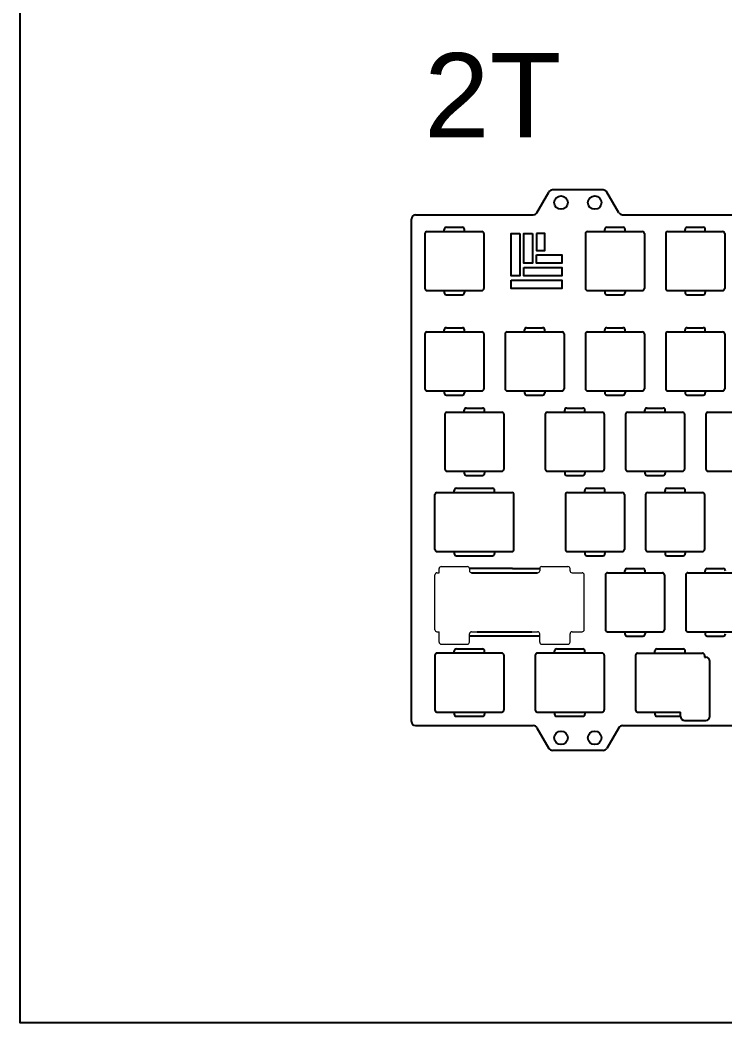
# Model space of a CAD drawing. Header units: millimetres. Extents: x 2604 to 3137, y 1244 to 1720.
# Drawn here: x 2603.6 to 2770.9, y 1244.1 to 1482 of the extents above; entities that cross this region are included whole.
import ezdxf

# ---------------------------------------------------------------- set-up
doc = ezdxf.new("R2010")
doc.units = ezdxf.units.MM
doc.layers.add('HOLE', color=10, linetype='Continuous')
doc.layers.add('Layer 1', color=7, linetype='Continuous')
doc.styles.get("Standard").update_dxf_attribs({"font": 'arial.ttf'})

msp = doc.modelspace()

# ---------------------------------------------------------------- linework, layer by layer
for p, q in [((2726.26, 1436.3), (2729.09, 1441.2)), ((2741.98, 1441.7), (2729.95, 1441.7)), ((2745.68, 1436.3), (2742.85, 1441.2)), ((2697.47, 1435.8), (2725.39, 1435.8)), ((2746.55, 1435.8), (2785.39, 1435.8)), ((2696.47, 1315.6), (2696.47, 1434.8)), ((2704.76, 1432.83), (2708.56, 1432.83)), ((2742.86, 1432.83), (2746.66, 1432.83)), ((2761.91, 1432.83), (2765.71, 1432.83)), ((2699.66, 1431.33), (2699.66, 1418.33)), ((2700.16, 1431.83), (2713.16, 1431.83)), ((2704.26, 1431.83), (2704.26, 1432.33)), ((2709.06, 1431.83), (2709.06, 1432.33)), ((2713.66, 1431.33), (2713.66, 1418.33)), ((2737.76, 1431.33), (2737.76, 1418.33)), ((2738.26, 1431.83), (2751.26, 1431.83)), ((2742.36, 1431.83), (2742.36, 1432.33)), ((2747.16, 1431.83), (2747.16, 1432.33)), ((2751.76, 1431.33), (2751.76, 1418.33)), ((2756.81, 1431.33), (2756.81, 1418.33)), ((2757.31, 1431.83), (2770.31, 1431.83)), ((2761.41, 1431.83), (2761.41, 1432.33)), ((2766.21, 1431.83), (2766.21, 1432.33)), ((2770.81, 1431.33), (2770.81, 1418.33)), ((2700.16, 1417.83), (2713.16, 1417.83)), ((2704.26, 1417.83), (2704.26, 1417.33)), ((2704.76, 1416.83), (2708.56, 1416.83)), ((2709.06, 1417.83), (2709.06, 1417.33)), ((2738.26, 1417.83), (2751.26, 1417.83)), ((2742.36, 1417.83), (2742.36, 1417.33)), ((2742.86, 1416.83), (2746.66, 1416.83)), ((2747.16, 1417.83), (2747.16, 1417.33)), ((2757.31, 1417.83), (2770.31, 1417.83)), ((2761.41, 1417.83), (2761.41, 1417.33)), ((2761.91, 1416.83), (2765.71, 1416.83)), ((2766.21, 1417.83), (2766.21, 1417.33)), ((2704.76, 1409.02), (2708.56, 1409.02)), ((2723.81, 1409.02), (2727.61, 1409.02)), ((2742.86, 1409.02), (2746.66, 1409.02)), ((2761.91, 1409.02), (2765.71, 1409.02)), ((2699.66, 1407.52), (2699.66, 1394.52)), ((2700.16, 1408.02), (2713.16, 1408.02)), ((2704.26, 1408.02), (2704.26, 1408.52)), ((2704.26, 1408.02), (2704.26, 1408.52)), ((2709.06, 1408.02), (2709.06, 1408.52)), ((2709.06, 1408.02), (2709.06, 1408.52)), ((2713.66, 1407.52), (2713.66, 1394.52)), ((2718.71, 1407.52), (2718.71, 1394.52)), ((2719.21, 1408.02), (2732.21, 1408.02)), ((2723.31, 1408.02), (2723.31, 1408.52)), ((2728.11, 1408.02), (2728.11, 1408.52)), ((2732.71, 1407.52), (2732.71, 1394.52)), ((2737.76, 1407.52), (2737.76, 1394.52)), ((2738.26, 1408.02), (2751.26, 1408.02)), ((2742.36, 1408.02), (2742.36, 1408.52)), ((2747.16, 1408.02), (2747.16, 1408.52)), ((2751.76, 1407.52), (2751.76, 1394.52)), ((2756.81, 1407.52), (2756.81, 1394.52)), ((2757.31, 1408.02), (2770.31, 1408.02)), ((2761.41, 1408.02), (2761.41, 1408.52)), ((2766.21, 1408.02), (2766.21, 1408.52)), ((2770.81, 1407.52), (2770.81, 1394.52)), ((2700.16, 1394.02), (2713.16, 1394.02)), ((2704.26, 1394.02), (2704.26, 1393.52)), ((2704.26, 1394.02), (2704.26, 1393.52)), ((2704.76, 1393.02), (2708.56, 1393.02)), ((2709.06, 1394.02), (2709.06, 1393.52)), ((2709.06, 1394.02), (2709.06, 1393.52)), ((2719.21, 1394.02), (2732.21, 1394.02)), ((2723.31, 1394.02), (2723.31, 1393.52)), ((2723.81, 1393.02), (2727.61, 1393.02)), ((2728.11, 1394.02), (2728.11, 1393.52)), ((2738.26, 1394.02), (2751.26, 1394.02)), ((2742.36, 1394.02), (2742.36, 1393.52)), ((2742.86, 1393.02), (2746.66, 1393.02)), ((2747.16, 1394.02), (2747.16, 1393.52)), ((2757.31, 1394.02), (2770.31, 1394.02)), ((2761.41, 1394.02), (2761.41, 1393.52)), ((2761.91, 1393.02), (2765.71, 1393.02)), ((2766.21, 1394.02), (2766.21, 1393.52)), ((2709.52, 1389.96), (2713.32, 1389.96)), ((2733.34, 1389.96), (2737.14, 1389.96)), ((2752.39, 1389.96), (2756.19, 1389.96)), ((2704.42, 1388.46), (2704.42, 1375.46)), ((2704.92, 1388.96), (2717.92, 1388.96)), ((2709.02, 1388.96), (2709.02, 1389.46)), ((2713.82, 1388.96), (2713.82, 1389.46)), ((2718.42, 1388.46), (2718.42, 1375.46)), ((2728.24, 1388.46), (2728.24, 1375.46)), ((2728.74, 1388.96), (2741.74, 1388.96)), ((2732.84, 1388.96), (2732.84, 1389.46)), ((2737.64, 1388.96), (2737.64, 1389.46)), ((2742.24, 1388.46), (2742.24, 1375.46)), ((2747.29, 1388.46), (2747.29, 1375.46)), ((2747.79, 1388.96), (2760.79, 1388.96)), ((2751.89, 1388.96), (2751.89, 1389.46)), ((2756.69, 1388.96), (2756.69, 1389.46)), ((2761.29, 1388.46), (2761.29, 1375.46)), ((2766.34, 1388.46), (2766.34, 1375.46)), ((2766.84, 1388.96), (2779.84, 1388.96)), ((2704.92, 1374.96), (2717.92, 1374.96)), ((2709.02, 1374.96), (2709.02, 1374.46)), ((2709.52, 1373.96), (2713.32, 1373.96)), ((2713.82, 1374.96), (2713.82, 1374.46)), ((2728.74, 1374.96), (2741.74, 1374.96)), ((2732.84, 1374.96), (2732.84, 1374.46)), ((2733.34, 1373.96), (2737.14, 1373.96)), ((2737.64, 1374.96), (2737.64, 1374.46)), ((2747.79, 1374.96), (2760.79, 1374.96)), ((2751.89, 1374.96), (2751.89, 1374.46)), ((2752.39, 1373.96), (2756.19, 1373.96)), ((2756.69, 1374.96), (2756.69, 1374.46)), ((2766.84, 1374.96), (2779.84, 1374.96)), ((2707.14, 1370.91), (2715.71, 1370.91)), ((2738.1, 1370.91), (2741.9, 1370.91)), ((2757.15, 1370.91), (2760.95, 1370.91)), ((2702.04, 1356.41), (2702.04, 1369.41)), ((2702.54, 1369.91), (2720.31, 1369.91)), ((2706.64, 1369.91), (2706.64, 1370.41)), ((2716.21, 1369.91), (2716.21, 1370.41)), ((2720.81, 1356.41), (2720.81, 1369.41)), ((2733, 1369.41), (2733, 1356.41)), ((2733.5, 1369.91), (2746.5, 1369.91)), ((2737.6, 1369.91), (2737.6, 1370.41)), ((2742.4, 1369.91), (2742.4, 1370.41)), ((2747, 1369.41), (2747, 1356.41)), ((2752.05, 1369.41), (2752.05, 1356.41)), ((2752.55, 1369.91), (2765.55, 1369.91)), ((2756.65, 1369.91), (2756.65, 1370.41)), ((2761.45, 1369.91), (2761.45, 1370.41)), ((2766.05, 1369.41), (2766.05, 1356.41)), ((2702.54, 1355.91), (2720.31, 1355.91)), ((2706.64, 1355.91), (2706.64, 1355.41)), ((2707.14, 1354.91), (2715.71, 1354.91)), ((2716.21, 1355.91), (2716.21, 1355.41)), ((2733.5, 1355.91), (2746.5, 1355.91)), ((2737.6, 1355.91), (2737.6, 1355.41)), ((2738.1, 1354.91), (2741.9, 1354.91)), ((2742.4, 1355.91), (2742.4, 1355.41)), ((2752.55, 1355.91), (2765.55, 1355.91)), ((2756.65, 1355.91), (2756.65, 1355.41)), ((2757.15, 1354.91), (2760.95, 1354.91)), ((2761.45, 1355.91), (2761.45, 1355.41)), ((2720.47, 1351.86), (2710.23, 1351.86)), ((2720.47, 1351.86), (2726.91, 1351.85)), ((2747.62, 1351.86), (2751.42, 1351.86)), ((2766.67, 1351.86), (2770.47, 1351.86)), ((2710.73, 1350.86), (2726.41, 1350.86)), ((2742.52, 1350.36), (2742.52, 1337.36)), ((2743.02, 1350.86), (2756.02, 1350.86)), ((2747.12, 1350.86), (2747.12, 1351.36)), ((2751.92, 1350.86), (2751.92, 1351.36)), ((2756.52, 1350.36), (2756.52, 1337.36)), ((2761.57, 1350.36), (2761.57, 1337.36)), ((2762.07, 1350.86), (2775.07, 1350.86)), ((2766.17, 1350.86), (2766.17, 1351.36)), ((2726.91, 1335.86), (2710.23, 1335.86)), ((2712.07, 1336.86), (2725.07, 1336.86)), ((2743.02, 1336.86), (2756.02, 1336.86)), ((2747.12, 1336.86), (2747.12, 1336.36)), ((2747.62, 1335.86), (2751.42, 1335.86)), ((2751.92, 1336.86), (2751.92, 1336.36)), ((2762.07, 1336.86), (2775.07, 1336.86)), ((2766.17, 1336.86), (2766.17, 1336.36)), ((2766.67, 1335.86), (2770.47, 1335.86)), ((2707.14, 1332.81), (2713.32, 1332.81)), ((2730.95, 1332.81), (2737.13, 1332.81)), ((2754.76, 1332.81), (2760.94, 1332.81)), ((2702.04, 1331.31), (2702.04, 1318.31)), ((2717.92, 1331.81), (2702.54, 1331.81)), ((2706.64, 1331.81), (2706.64, 1332.31)), ((2713.82, 1331.81), (2713.82, 1332.31)), ((2718.42, 1331.31), (2718.42, 1318.31)), ((2725.85, 1331.31), (2725.85, 1318.31)), ((2741.73, 1331.81), (2726.35, 1331.81)), ((2730.45, 1331.81), (2730.45, 1332.31)), ((2737.63, 1331.81), (2737.63, 1332.31)), ((2742.23, 1331.31), (2742.23, 1318.31)), ((2749.66, 1331.31), (2749.66, 1318.31)), ((2750.16, 1331.81), (2765.54, 1331.81)), ((2754.26, 1331.81), (2754.26, 1332.31)), ((2761.44, 1331.81), (2761.44, 1332.31)), ((2766.04, 1331.31), (2766.04, 1330.81)), ((2766.04, 1330.81), (2766.31, 1330.81)), ((2767.31, 1316.81), (2767.31, 1329.81)), ((2702.54, 1317.81), (2717.92, 1317.81)), ((2706.64, 1317.81), (2706.64, 1317.31)), ((2707.14, 1316.81), (2713.32, 1316.81)), ((2713.82, 1317.81), (2713.82, 1317.31)), ((2726.35, 1317.81), (2741.73, 1317.81)), ((2730.45, 1317.81), (2730.45, 1317.31)), ((2730.95, 1316.81), (2737.13, 1316.81)), ((2737.63, 1317.81), (2737.63, 1317.31)), ((2750.16, 1317.81), (2760.31, 1317.81)), ((2754.26, 1317.81), (2754.26, 1317.31)), ((2754.76, 1316.81), (2760.31, 1316.81)), ((2760.31, 1316.81), (2760.31, 1317.81)), ((2697.47, 1314.6), (2725.39, 1314.6)), ((2726.26, 1314.1), (2729.09, 1309.2)), ((2745.68, 1314.1), (2742.85, 1309.2)), ((2746.55, 1314.6), (2785.39, 1314.6)), ((2761.31, 1315.81), (2766.31, 1315.81)), ((2741.98, 1308.7), (2729.95, 1308.7))]:
    msp.add_line(p, q)
at = {"color": 7, "linetype": 'Continuous', "lineweight": 15}
for p, q in [((2699.66, 1418.33), (2699.66, 1431.33)), ((2700.16, 1431.83), (2713.16, 1431.83)), ((2737.76, 1418.33), (2737.76, 1431.33)), ((2738.26, 1431.83), (2751.26, 1431.83)), ((2751.76, 1418.33), (2751.76, 1431.33)), ((2756.81, 1418.33), (2756.81, 1431.33)), ((2757.31, 1431.83), (2770.31, 1431.83)), ((2770.81, 1418.33), (2770.81, 1431.33)), ((2700.16, 1417.83), (2713.16, 1417.83)), ((2738.26, 1417.83), (2751.26, 1417.83)), ((2757.31, 1417.83), (2770.31, 1417.83)), ((2699.66, 1394.52), (2699.66, 1407.52)), ((2699.66, 1394.51), (2699.66, 1407.51)), ((2713.16, 1408.02), (2700.16, 1408.02)), ((2700.16, 1408.01), (2713.16, 1408.01)), ((2713.66, 1394.52), (2713.66, 1407.52)), ((2713.66, 1394.51), (2713.66, 1407.51)), ((2718.71, 1394.51), (2718.71, 1407.51)), ((2719.21, 1408.01), (2732.21, 1408.01)), ((2732.71, 1394.51), (2732.71, 1407.51)), ((2737.76, 1394.51), (2737.76, 1407.51)), ((2738.26, 1408.01), (2751.26, 1408.01)), ((2751.76, 1394.51), (2751.76, 1407.51)), ((2756.81, 1394.51), (2756.81, 1407.51)), ((2757.31, 1408.01), (2770.31, 1408.01)), ((2770.81, 1394.51), (2770.81, 1407.51)), ((2713.16, 1394.02), (2700.16, 1394.02)), ((2700.16, 1394.01), (2713.16, 1394.01)), ((2719.21, 1394.01), (2732.21, 1394.01)), ((2738.26, 1394.01), (2751.26, 1394.01)), ((2757.31, 1394.01), (2770.31, 1394.01)), ((2704.42, 1375.46), (2704.42, 1388.46)), ((2704.92, 1388.96), (2717.92, 1388.96)), ((2718.42, 1375.46), (2718.42, 1388.46)), ((2728.24, 1375.46), (2728.24, 1388.46)), ((2728.74, 1388.96), (2741.74, 1388.96)), ((2742.24, 1375.46), (2742.24, 1388.46)), ((2747.29, 1375.46), (2747.29, 1388.46)), ((2747.79, 1388.96), (2760.79, 1388.96)), ((2761.29, 1375.46), (2761.29, 1388.46)), ((2766.34, 1375.46), (2766.34, 1388.46)), ((2766.84, 1388.96), (2779.84, 1388.96)), ((2704.92, 1374.96), (2717.92, 1374.96)), ((2728.74, 1374.96), (2741.74, 1374.96)), ((2747.79, 1374.96), (2760.79, 1374.96)), ((2766.84, 1374.96), (2779.84, 1374.96)), ((2702.04, 1356.41), (2702.04, 1369.41)), ((2702.54, 1369.91), (2720.31, 1369.91)), ((2720.81, 1356.41), (2720.81, 1369.41)), ((2733, 1356.41), (2733, 1369.41)), ((2733.5, 1369.91), (2746.5, 1369.91)), ((2747, 1356.41), (2747, 1369.41)), ((2752.05, 1356.41), (2752.05, 1369.41)), ((2752.55, 1369.91), (2765.55, 1369.91)), ((2766.05, 1356.41), (2766.05, 1369.41)), ((2702.54, 1355.91), (2720.31, 1355.91)), ((2733.5, 1355.91), (2746.5, 1355.91)), ((2752.55, 1355.91), (2765.55, 1355.91)), ((2703.03, 1350.86), (2703.03, 1351.85)), ((2703.53, 1352.35), (2709.73, 1352.35)), ((2710.23, 1351.85), (2710.23, 1351.36)), ((2726.91, 1351.85), (2726.91, 1351.36)), ((2727.41, 1352.35), (2733.61, 1352.35)), ((2734.11, 1351.36), (2734.11, 1351.85)), ((2702.04, 1337.36), (2702.04, 1350.36)), ((2702.54, 1350.86), (2703.03, 1350.86)), ((2734.61, 1350.86), (2736.98, 1350.86)), ((2737.47, 1337.36), (2737.47, 1350.36)), ((2742.52, 1337.36), (2742.52, 1350.36)), ((2743.02, 1350.86), (2756.02, 1350.86)), ((2756.52, 1337.36), (2756.52, 1350.36)), ((2761.57, 1337.36), (2761.57, 1350.36)), ((2762.07, 1350.86), (2775.07, 1350.86)), ((2702.54, 1336.86), (2703.03, 1336.86)), ((2703.03, 1334.41), (2703.03, 1336.86)), ((2710.23, 1334.41), (2710.23, 1336.36)), ((2710.73, 1336.86), (2726.41, 1336.86)), ((2726.91, 1334.41), (2726.91, 1336.36)), ((2734.11, 1334.41), (2734.11, 1336.36)), ((2734.61, 1336.86), (2736.98, 1336.86)), ((2743.02, 1336.86), (2756.02, 1336.86)), ((2762.07, 1336.86), (2775.07, 1336.86)), ((2703.53, 1333.91), (2709.73, 1333.91)), ((2727.41, 1333.91), (2733.61, 1333.91)), ((2702.04, 1318.31), (2702.04, 1331.31)), ((2702.54, 1331.81), (2717.92, 1331.81)), ((2718.42, 1318.31), (2718.42, 1331.31)), ((2725.86, 1318.31), (2725.86, 1331.31)), ((2726.36, 1331.81), (2741.74, 1331.81)), ((2742.24, 1318.31), (2742.24, 1331.31)), ((2749.66, 1318.81), (2749.66, 1330.81)), ((2749.67, 1318.31), (2749.67, 1331.31)), ((2702.54, 1317.81), (2717.92, 1317.81)), ((2726.36, 1317.81), (2741.74, 1317.81))]:
    msp.add_line(p, q, dxfattribs=at)
msp.add_lwpolyline([(2603.59, 1719.96), (3136.55, 1719.96), (3136.55, 1244.05), (2603.59, 1244.05)], close=True)
for centre in [(2731.97, 1438.7), (2739.97, 1438.7), (2731.97, 1311.7), (2739.97, 1311.7)]:
    msp.add_circle(centre, 1.6)
for centre, radius, start, end in [((2729.95, 1440.7), 1, 90, 150), ((2741.98, 1440.7), 1, 30, 90), ((2697.47, 1434.8), 1, 90, 180), ((2725.39, 1436.8), 1, 270, 330), ((2746.55, 1436.8), 1, 210, 270), ((2704.76, 1432.33), 0.5, 90, 180), ((2708.56, 1432.33), 0.5, 0, 90), ((2742.86, 1432.33), 0.5, 90, 180), ((2746.66, 1432.33), 0.5, 0, 90), ((2761.91, 1432.33), 0.5, 90, 180), ((2765.71, 1432.33), 0.5, 0, 90), ((2700.16, 1431.33), 0.5, 90, 180), ((2713.16, 1431.33), 0.5, 0, 90), ((2738.26, 1431.33), 0.5, 90, 180), ((2751.26, 1431.33), 0.5, 0, 90), ((2757.31, 1431.33), 0.5, 90, 180), ((2770.31, 1431.33), 0.5, 0, 90), ((2700.16, 1418.33), 0.5, 180, 270), ((2713.16, 1418.33), 0.5, 270, 0), ((2738.26, 1418.33), 0.5, 180, 270), ((2751.26, 1418.33), 0.5, 270, 0), ((2757.31, 1418.33), 0.5, 180, 270), ((2770.31, 1418.33), 0.5, 270, 0), ((2704.76, 1417.33), 0.5, 180, 270), ((2708.56, 1417.33), 0.5, 270, 0), ((2742.86, 1417.33), 0.5, 180, 270), ((2746.66, 1417.33), 0.5, 270, 0), ((2761.91, 1417.33), 0.5, 180, 270), ((2765.71, 1417.33), 0.5, 270, 0), ((2704.76, 1408.52), 0.5, 90, 180), ((2704.76, 1408.52), 0.5, 90, 180), ((2708.56, 1408.52), 0.5, 0, 90), ((2708.56, 1408.52), 0.5, 0, 90), ((2723.81, 1408.52), 0.5, 90, 180), ((2727.61, 1408.52), 0.5, 0, 90), ((2742.86, 1408.52), 0.5, 90, 180), ((2746.66, 1408.52), 0.5, 0, 90), ((2761.91, 1408.52), 0.5, 90, 180), ((2765.71, 1408.52), 0.5, 0, 90), ((2700.16, 1407.52), 0.5, 90, 180), ((2713.16, 1407.52), 0.5, 0, 90), ((2719.21, 1407.52), 0.5, 90, 180), ((2732.21, 1407.52), 0.5, 0, 90), ((2738.26, 1407.52), 0.5, 90, 180), ((2751.26, 1407.52), 0.5, 0, 90), ((2757.31, 1407.52), 0.5, 90, 180), ((2770.31, 1407.52), 0.5, 0, 90), ((2700.16, 1394.52), 0.5, 180, 270), ((2713.16, 1394.52), 0.5, 270, 0), ((2719.21, 1394.52), 0.5, 180, 270), ((2732.21, 1394.52), 0.5, 270, 0), ((2738.26, 1394.52), 0.5, 180, 270), ((2751.26, 1394.52), 0.5, 270, 0), ((2757.31, 1394.52), 0.5, 180, 270), ((2770.31, 1394.52), 0.5, 270, 0), ((2704.76, 1393.52), 0.5, 180, 270), ((2704.76, 1393.52), 0.5, 180, 270), ((2708.56, 1393.52), 0.5, 270, 0), ((2708.56, 1393.52), 0.5, 270, 0), ((2723.81, 1393.52), 0.5, 180, 270), ((2727.61, 1393.52), 0.5, 270, 0), ((2742.86, 1393.52), 0.5, 180, 270), ((2746.66, 1393.52), 0.5, 270, 0), ((2761.91, 1393.52), 0.5, 180, 270), ((2765.71, 1393.52), 0.5, 270, 0), ((2709.52, 1389.46), 0.5, 90, 180), ((2713.32, 1389.46), 0.5, 0, 90), ((2733.34, 1389.46), 0.5, 90, 180), ((2737.14, 1389.46), 0.5, 0, 90), ((2752.39, 1389.46), 0.5, 90, 180), ((2756.19, 1389.46), 0.5, 0, 90), ((2704.92, 1388.46), 0.5, 90, 180), ((2717.92, 1388.46), 0.5, 0, 90), ((2728.74, 1388.46), 0.5, 90, 180), ((2741.74, 1388.46), 0.5, 0, 90), ((2747.79, 1388.46), 0.5, 90, 180), ((2760.79, 1388.46), 0.5, 0, 90), ((2766.84, 1388.46), 0.5, 90, 180), ((2704.92, 1375.46), 0.5, 180, 270), ((2717.92, 1375.46), 0.5, 270, 0), ((2728.74, 1375.46), 0.5, 180, 270), ((2741.74, 1375.46), 0.5, 270, 0), ((2747.79, 1375.46), 0.5, 180, 270), ((2760.79, 1375.46), 0.5, 270, 0), ((2766.84, 1375.46), 0.5, 180, 270), ((2709.52, 1374.46), 0.5, 180, 270), ((2713.32, 1374.46), 0.5, 270, 0), ((2733.34, 1374.46), 0.5, 180, 270), ((2737.14, 1374.46), 0.5, 270, 0), ((2752.39, 1374.46), 0.5, 180, 270), ((2756.19, 1374.46), 0.5, 270, 0), ((2707.14, 1370.41), 0.5, 90, 180), ((2715.71, 1370.41), 0.5, 0, 90), ((2738.1, 1370.41), 0.5, 90, 180), ((2741.9, 1370.41), 0.5, 0, 90), ((2757.15, 1370.41), 0.5, 90, 180), ((2760.95, 1370.41), 0.5, 0, 90), ((2702.54, 1369.41), 0.5, 90, 180), ((2720.31, 1369.41), 0.5, 0, 90), ((2733.5, 1369.41), 0.5, 90, 180), ((2746.5, 1369.41), 0.5, 0, 90), ((2752.55, 1369.41), 0.5, 90, 180), ((2765.55, 1369.41), 0.5, 0, 90), ((2702.54, 1356.41), 0.5, 180, 270), ((2720.31, 1356.41), 0.5, 270, 0), ((2733.5, 1356.41), 0.5, 180, 270), ((2746.5, 1356.41), 0.5, 270, 0), ((2752.55, 1356.41), 0.5, 180, 270), ((2765.55, 1356.41), 0.5, 270, 0), ((2707.14, 1355.41), 0.5, 180, 270), ((2715.71, 1355.41), 0.5, 270, 0), ((2738.1, 1355.41), 0.5, 180, 270), ((2741.9, 1355.41), 0.5, 270, 0), ((2757.15, 1355.41), 0.5, 180, 270), ((2760.95, 1355.41), 0.5, 270, 0), ((2747.62, 1351.36), 0.5, 90, 180), ((2751.42, 1351.36), 0.5, 0, 90), ((2766.67, 1351.36), 0.5, 90, 180), ((2770.47, 1351.36), 0.5, 0, 90), ((2743.02, 1350.36), 0.5, 90, 180), ((2756.02, 1350.36), 0.5, 0, 90), ((2762.07, 1350.36), 0.5, 90, 180), ((2743.02, 1337.36), 0.5, 180, 270), ((2756.02, 1337.36), 0.5, 270, 0), ((2762.07, 1337.36), 0.5, 180, 270), ((2747.62, 1336.36), 0.5, 180, 270), ((2751.42, 1336.36), 0.5, 270, 0), ((2766.67, 1336.36), 0.5, 180, 270), ((2770.47, 1336.36), 0.5, 270, 0), ((2707.14, 1332.31), 0.5, 90, 180), ((2713.32, 1332.31), 0.5, 0, 90), ((2730.95, 1332.31), 0.5, 90, 180), ((2737.13, 1332.31), 0.5, 0, 90), ((2754.76, 1332.31), 0.5, 90, 180), ((2760.94, 1332.31), 0.5, 0, 90), ((2702.54, 1331.31), 0.5, 90, 180), ((2717.92, 1331.31), 0.5, 0, 90), ((2726.35, 1331.31), 0.5, 90, 180), ((2741.73, 1331.31), 0.5, 0, 90), ((2750.16, 1331.31), 0.5, 90, 180), ((2765.54, 1331.31), 0.5, 0, 90), ((2766.31, 1329.81), 1, 360, 90), ((2702.54, 1318.31), 0.5, 180, 270), ((2717.92, 1318.31), 0.5, 270, 0), ((2726.35, 1318.31), 0.5, 180, 270), ((2741.73, 1318.31), 0.5, 270, 0), ((2750.16, 1318.31), 0.5, 180, 270), ((2707.14, 1317.31), 0.5, 180, 270), ((2713.32, 1317.31), 0.5, 270, 0), ((2730.95, 1317.31), 0.5, 180, 270), ((2737.13, 1317.31), 0.5, 270, 0), ((2754.76, 1317.31), 0.5, 180, 270), ((2761.31, 1316.81), 1, 180, 270), ((2766.31, 1316.81), 1, 270, 360), ((2697.47, 1315.6), 1, 180, 270), ((2725.39, 1313.6), 1, 30, 90), ((2746.55, 1313.6), 1, 90, 150), ((2729.95, 1309.7), 1, 210, 270), ((2741.98, 1309.7), 1, 270, 330)]:
    msp.add_arc(centre, radius, start, end)
for centre, start, end in [((2713.16, 1431.33), 359.9999, 89.9997), ((2738.26, 1431.33), 89.9991, 179.9998), ((2751.26, 1431.33), 359.9999, 89.9997), ((2757.31, 1431.33), 89.9991, 179.9998), ((2770.31, 1431.33), 359.9999, 89.9997), ((2700.16, 1418.33), 179.9998, 270.0009), ((2713.16, 1418.33), 270.0003, 0.0005), ((2738.26, 1418.33), 179.9998, 270.0009), ((2751.26, 1418.33), 270.0003, 0.0005), ((2757.31, 1418.33), 179.9998, 270.0009), ((2770.31, 1418.33), 270.0003, 0.0005), ((2700.16, 1407.52), 90, 180), ((2700.16, 1407.51), 89.9991, 179.9998), ((2713.16, 1407.52), 0, 90), ((2713.16, 1407.51), 359.9999, 89.9997), ((2719.21, 1407.51), 89.9991, 179.9998), ((2732.21, 1407.51), 359.9999, 89.9997), ((2738.26, 1407.51), 89.9991, 179.9998), ((2751.26, 1407.51), 359.9999, 89.9997), ((2757.31, 1407.51), 89.9991, 179.9998), ((2770.31, 1407.51), 359.9999, 89.9997), ((2700.16, 1394.52), 180, 270), ((2700.16, 1394.51), 179.9998, 270.0009), ((2713.16, 1394.52), 270, 0), ((2713.16, 1394.51), 270.0003, 0.0005), ((2719.21, 1394.51), 179.9998, 270.0009), ((2732.21, 1394.51), 270.0003, 0.0005), ((2738.26, 1394.51), 179.9998, 270.0009), ((2751.26, 1394.51), 270.0003, 0.0005), ((2757.31, 1394.51), 179.9998, 270.0009), ((2770.31, 1394.51), 270.0003, 0.0005), ((2704.92, 1388.46), 89.9999, 179.9998), ((2717.92, 1388.46), 359.9999, 90), ((2728.74, 1388.46), 89.9991, 179.9998), ((2741.74, 1388.46), 359.9999, 89.9997), ((2747.79, 1388.46), 89.9999, 179.9998), ((2760.79, 1388.46), 359.9999, 90), ((2766.84, 1388.46), 89.9999, 179.9998), ((2704.92, 1375.46), 179.9998, 270.0001), ((2717.92, 1375.46), 270, 0.0005), ((2728.74, 1375.46), 179.9998, 270.0009), ((2741.74, 1375.46), 270.0003, 0.0005), ((2747.79, 1375.46), 179.9998, 270.0001), ((2760.79, 1375.46), 270, 0.0001), ((2766.84, 1375.46), 179.9998, 270.0001), ((2702.54, 1369.41), 89.9999, 179.9998), ((2720.31, 1369.41), 0, 89.8899), ((2733.5, 1369.41), 89.9991, 179.9998), ((2746.5, 1369.41), 359.9999, 89.9997), ((2752.55, 1369.41), 89.9991, 179.9998), ((2765.55, 1369.41), 359.9999, 89.9997), ((2702.54, 1356.41), 179.9998, 270.0001), ((2720.31, 1356.41), 270.0816, 0), ((2733.5, 1356.41), 179.9998, 270.0009), ((2746.5, 1356.41), 270.0003, 0.0005), ((2752.55, 1356.41), 179.9998, 270.0009), ((2765.55, 1356.41), 270.0003, 0.0005), ((2703.53, 1351.85), 90, 180), ((2709.73, 1351.85), 0, 90), ((2727.41, 1351.85), 90, 180), ((2733.61, 1351.85), 0, 90), ((2702.54, 1350.36), 90.11, 179.9998), ((2710.73, 1351.36), 180, 270), ((2726.41, 1351.36), 270, 0), ((2734.61, 1351.36), 180, 270), ((2736.97, 1350.36), 0.0002, 89.8896), ((2743.02, 1350.36), 89.9991, 179.9998), ((2756.02, 1350.36), 359.9998, 90), ((2762.07, 1350.36), 89.9999, 179.9998), ((2702.54, 1337.36), 179.9998, 269.9186), ((2736.97, 1337.36), 270.0818, 0.0002), ((2743.02, 1337.36), 179.9998, 270.0009), ((2756.02, 1337.36), 270, 0.0005), ((2762.07, 1337.36), 179.9998, 270.0001), ((2710.73, 1336.36), 90, 180), ((2726.41, 1336.36), 0, 90), ((2734.61, 1336.36), 90, 180), ((2703.53, 1334.41), 180, 270), ((2709.73, 1334.41), 270, 0), ((2727.41, 1334.41), 180, 270), ((2733.61, 1334.41), 270, 0), ((2702.54, 1331.31), 89.9999, 179.9998), ((2717.92, 1331.31), 359.9999, 90), ((2726.36, 1331.31), 89.9991, 179.9998), ((2741.74, 1331.31), 359.9999, 89.9997), ((2702.54, 1318.31), 179.9998, 270.0001), ((2717.92, 1318.31), 270, 0.0005), ((2726.36, 1318.31), 179.9998, 270.0009), ((2741.74, 1318.31), 270.0003, 0.0005)]:
    msp.add_arc(centre, 0.5, start, end, dxfattribs=at)
at = {"layer": 'HOLE'}
msp.add_line((2700.66, 1417.83), (2712.66, 1417.83), dxfattribs=at)
at = {"layer": 'Layer 1'}
for points in [[(2722.17, 1431.33), (2722.17, 1421.33), (2720.17, 1421.33), (2720.17, 1431.33)], [(2726.17, 1431.33), (2726.17, 1427.33), (2728.17, 1427.33), (2728.17, 1431.33)], [(2726.17, 1426.33), (2732.17, 1426.33), (2732.17, 1424.33), (2726.17, 1424.33)], [(2723.17, 1423.33), (2732.17, 1423.33), (2732.17, 1421.33), (2723.17, 1421.33)]]:
    msp.add_lwpolyline(points, close=True, dxfattribs=at)
for points in [[(2725.17, 1431.33), (2725.17, 1424.33), (2723.17, 1424.33), (2723.17, 1431.33), (2725.17, 1431.33)], [(2720.17, 1420.33), (2732.17, 1420.33), (2732.17, 1418.33), (2720.17, 1418.33), (2720.17, 1420.33)]]:
    msp.add_lwpolyline(points, dxfattribs=at)

# ---------------------------------------------------------------- texts
at = {"insert": (2699.47, 1474.17), "char_height": 20, "attachment_point": 1}
msp.add_mtext_dynamic_manual_height_columns('2T', width=95.2091, gutter_width=12.5, heights=[0], dxfattribs=at)

doc.saveas('drawing.dxf')
